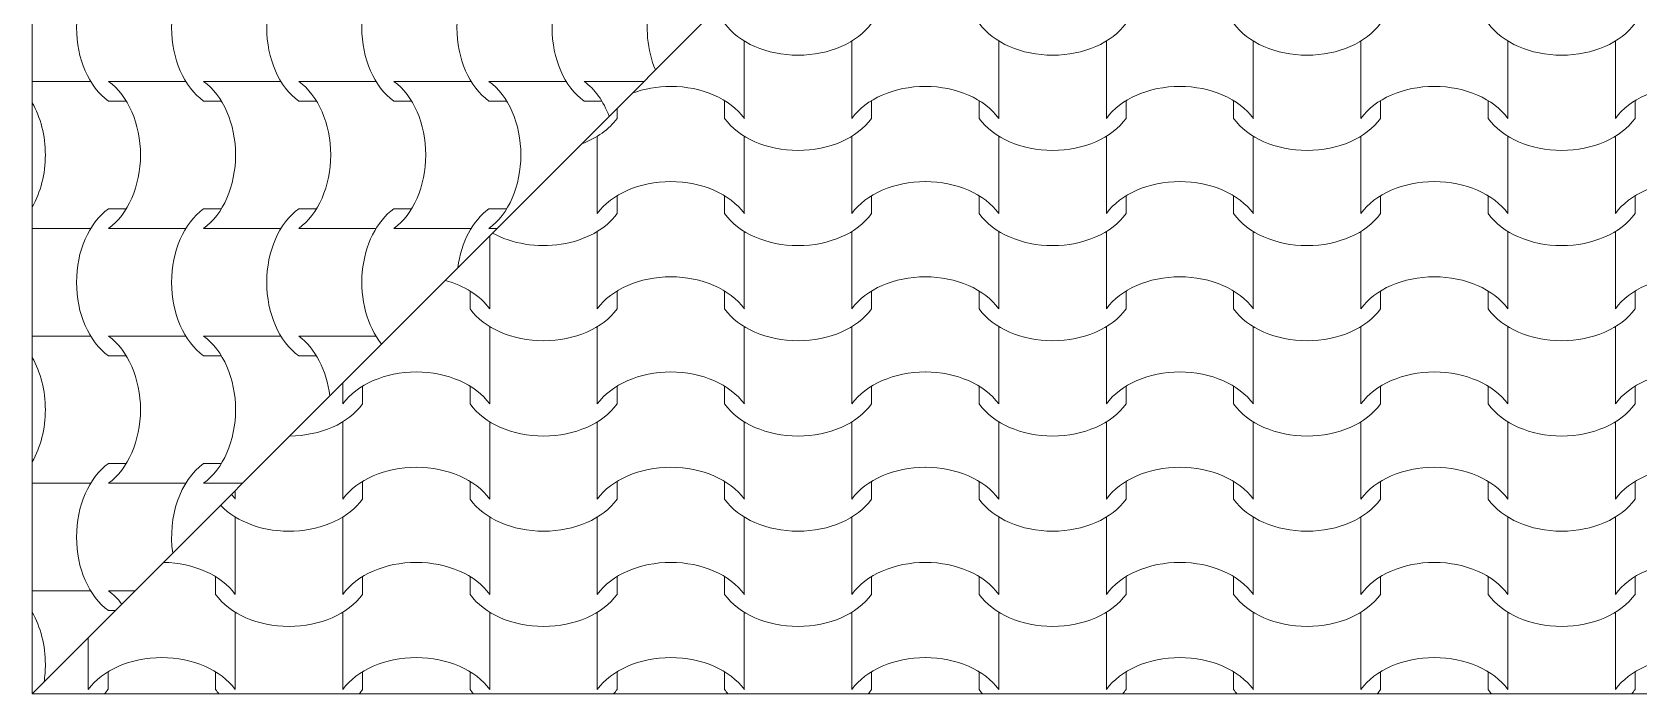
# Model space of a CAD drawing. Header units: millimetres. Extents: x -6000 to 12300, y -11438 to 14364.
# Drawn here: x 1200 to 2996, y -4561 to -3823 of the extents above; entities that cross this region are included whole.
import ezdxf

# ---------------------------------------------------------------- set-up
doc = ezdxf.new("R2010")
doc.units = ezdxf.units.MM
doc.header["$MEASUREMENT"] = 0
doc.layers.add('Shell - Roof', color=7, linetype='Continuous')
doc.layers.add('Shell - Roof_Pen_No__92', color=7, linetype='Continuous', lineweight=13, true_color=0xbf8080)

# ---------------------------------------------------------------- blocks, each defined once
blk = doc.blocks.new('*X3')
at = {"layer": 'Shell - Roof_Pen_No__92', "linetype": 'Continuous'}
for p, q in [((1996, -3832.6), (1996, -3875.7)), ((2116.2, -3832.6), (2116.2, -3875.7)), ((2280.4, -3832.6), (2280.4, -3875.7)), ((2400.7, -3832.6), (2400.7, -3875.7)), ((2564.9, -3832.6), (2564.9, -3875.7)), ((2685.2, -3832.6), (2685.2, -3875.7)), ((2849.4, -3832.6), (2849.4, -3875.7)), ((2969.6, -3832.6), (2969.6, -3875.7)), ((1996, -3875.7), (1996, -3918.8)), ((2116.2, -3875.7), (2116.2, -3918.8)), ((2280.4, -3875.7), (2280.4, -3918.8)), ((2400.7, -3875.7), (2400.7, -3918.8)), ((2564.9, -3875.7), (2564.9, -3918.8)), ((2685.2, -3875.7), (2685.2, -3918.8)), ((2849.4, -3875.7), (2849.4, -3918.8)), ((2969.6, -3875.7), (2969.6, -3918.8)), ((1853.7, -3907.7), (1853.7, -3918.8)), ((1974, -3899), (1974, -3918.8)), ((2138.2, -3899), (2138.2, -3918.8)), ((2258.4, -3899), (2258.4, -3918.8)), ((2422.7, -3899), (2422.7, -3918.8)), ((2542.9, -3899), (2542.9, -3918.8)), ((2707.2, -3899), (2707.2, -3918.8)), ((2827.4, -3899), (2827.4, -3918.8)), ((2991.6, -3899), (2991.6, -3918.8)), ((1831.7, -3938.9), (1831.7, -3982)), ((1996, -3938.9), (1996, -3982)), ((2116.2, -3938.9), (2116.2, -3982)), ((2280.4, -3938.9), (2280.4, -3982)), ((2400.7, -3938.9), (2400.7, -3982)), ((2564.9, -3938.9), (2564.9, -3982)), ((2685.2, -3938.9), (2685.2, -3982)), ((2849.4, -3938.9), (2849.4, -3982)), ((2969.6, -3938.9), (2969.6, -3982)), ((1831.7, -3982), (1831.7, -4025.1)), ((1996, -3982), (1996, -4025.1)), ((2116.2, -3982), (2116.2, -4025.1)), ((2280.4, -3982), (2280.4, -4025.1)), ((2400.7, -3982), (2400.7, -4025.1)), ((2564.9, -3982), (2564.9, -4025.1)), ((2685.2, -3982), (2685.2, -4025.1)), ((2849.4, -3982), (2849.4, -4025.1)), ((2969.6, -3982), (2969.6, -4025.1)), ((1853.7, -4005.3), (1853.7, -4025.1)), ((1974, -4005.3), (1974, -4025.1)), ((2138.2, -4005.3), (2138.2, -4025.1)), ((2258.4, -4005.3), (2258.4, -4025.1)), ((2422.7, -4005.3), (2422.7, -4025.1)), ((2542.9, -4005.3), (2542.9, -4025.1)), ((2707.2, -4005.3), (2707.2, -4025.1)), ((2827.4, -4005.3), (2827.4, -4025.1)), ((2991.6, -4005.3), (2991.6, -4025.1)), ((1711.5, -4049.9), (1711.5, -4088.3)), ((1831.7, -4045.2), (1831.7, -4088.3)), ((1996, -4045.2), (1996, -4088.3)), ((2116.2, -4045.2), (2116.2, -4088.3)), ((2280.4, -4045.2), (2280.4, -4088.3)), ((2400.7, -4045.2), (2400.7, -4088.3)), ((2564.9, -4045.2), (2564.9, -4088.3)), ((2685.2, -4045.2), (2685.2, -4088.3)), ((2849.4, -4045.2), (2849.4, -4088.3)), ((2969.6, -4045.2), (2969.6, -4088.3)), ((1711.5, -4088.3), (1711.5, -4131.4)), ((1831.7, -4088.3), (1831.7, -4131.4)), ((1996, -4088.3), (1996, -4131.4)), ((2116.2, -4088.3), (2116.2, -4131.4)), ((2280.4, -4088.3), (2280.4, -4131.4)), ((2400.7, -4088.3), (2400.7, -4131.4)), ((2564.9, -4088.3), (2564.9, -4131.4)), ((2685.2, -4088.3), (2685.2, -4131.4)), ((2849.4, -4088.3), (2849.4, -4131.4)), ((2969.6, -4088.3), (2969.6, -4131.4)), ((1689.5, -4111.6), (1689.5, -4131.4)), ((1853.7, -4111.6), (1853.7, -4131.4)), ((1974, -4111.6), (1974, -4131.4)), ((2138.2, -4111.6), (2138.2, -4131.4)), ((2258.4, -4111.6), (2258.4, -4131.4)), ((2422.7, -4111.6), (2422.7, -4131.4)), ((2542.9, -4111.6), (2542.9, -4131.4)), ((2707.2, -4111.6), (2707.2, -4131.4)), ((2827.4, -4111.6), (2827.4, -4131.4)), ((2991.6, -4111.6), (2991.6, -4131.4)), ((1711.5, -4151.5), (1711.5, -4194.6)), ((1831.7, -4151.5), (1831.7, -4194.6)), ((1996, -4151.5), (1996, -4194.6)), ((2116.2, -4151.5), (2116.2, -4194.6)), ((2280.4, -4151.5), (2280.4, -4194.6)), ((2400.7, -4151.5), (2400.7, -4194.6)), ((2564.9, -4151.5), (2564.9, -4194.6)), ((2685.2, -4151.5), (2685.2, -4194.6)), ((2849.4, -4151.5), (2849.4, -4194.6)), ((2969.6, -4151.5), (2969.6, -4194.6)), ((1711.5, -4194.6), (1711.5, -4237.7)), ((1831.7, -4194.6), (1831.7, -4237.7)), ((1996, -4194.6), (1996, -4237.7)), ((2116.2, -4194.6), (2116.2, -4237.7)), ((2280.4, -4194.6), (2280.4, -4237.7)), ((2400.7, -4194.6), (2400.7, -4237.7)), ((2564.9, -4194.6), (2564.9, -4237.7)), ((2685.2, -4194.6), (2685.2, -4237.7)), ((2849.4, -4194.6), (2849.4, -4237.7)), ((2969.6, -4194.6), (2969.6, -4237.7)), ((1547.2, -4214.1), (1547.2, -4237.7)), ((1569.2, -4217.9), (1569.2, -4237.7)), ((1689.5, -4217.9), (1689.5, -4237.7)), ((1853.7, -4217.9), (1853.7, -4237.7)), ((1974, -4217.9), (1974, -4237.7)), ((2138.2, -4217.9), (2138.2, -4237.7)), ((2258.4, -4217.9), (2258.4, -4237.7)), ((2422.7, -4217.9), (2422.7, -4237.7)), ((2542.9, -4217.9), (2542.9, -4237.7)), ((2707.2, -4217.9), (2707.2, -4237.7)), ((2827.4, -4217.9), (2827.4, -4237.7)), ((2991.6, -4217.9), (2991.6, -4237.7)), ((1547.2, -4257.8), (1547.2, -4300.9)), ((1711.5, -4257.8), (1711.5, -4300.9)), ((1831.7, -4257.8), (1831.7, -4300.9)), ((1996, -4257.8), (1996, -4300.9)), ((2116.2, -4257.8), (2116.2, -4300.9)), ((2280.4, -4257.8), (2280.4, -4300.9)), ((2400.7, -4257.8), (2400.7, -4300.9)), ((2564.9, -4257.8), (2564.9, -4300.9)), ((2685.2, -4257.8), (2685.2, -4300.9)), ((2849.4, -4257.8), (2849.4, -4300.9)), ((2969.6, -4257.8), (2969.6, -4300.9)), ((1547.2, -4300.9), (1547.2, -4344)), ((1711.5, -4300.9), (1711.5, -4344)), ((1831.7, -4300.9), (1831.7, -4344)), ((1996, -4300.9), (1996, -4344)), ((2116.2, -4300.9), (2116.2, -4344)), ((2280.4, -4300.9), (2280.4, -4344)), ((2400.7, -4300.9), (2400.7, -4344)), ((2564.9, -4300.9), (2564.9, -4344)), ((2685.2, -4300.9), (2685.2, -4344)), ((2849.4, -4300.9), (2849.4, -4344)), ((2969.6, -4300.9), (2969.6, -4344)), ((1569.2, -4324.2), (1569.2, -4344)), ((1689.5, -4324.2), (1689.5, -4344)), ((1853.7, -4324.2), (1853.7, -4344)), ((1974, -4324.2), (1974, -4344)), ((2138.2, -4324.2), (2138.2, -4344)), ((2258.4, -4324.2), (2258.4, -4344)), ((2422.7, -4324.2), (2422.7, -4344)), ((2542.9, -4324.2), (2542.9, -4344)), ((2707.2, -4324.2), (2707.2, -4344)), ((2827.4, -4324.2), (2827.4, -4344)), ((2991.6, -4324.2), (2991.6, -4344)), ((1427, -4334.4), (1427, -4344)), ((1427, -4364.1), (1427, -4407.2)), ((1547.2, -4364.1), (1547.2, -4407.2)), ((1711.5, -4364.1), (1711.5, -4407.2)), ((1831.7, -4364.1), (1831.7, -4407.2)), ((1996, -4364.1), (1996, -4407.2)), ((2116.2, -4364.1), (2116.2, -4407.2)), ((2280.4, -4364.1), (2280.4, -4407.2)), ((2400.7, -4364.1), (2400.7, -4407.2)), ((2564.9, -4364.1), (2564.9, -4407.2)), ((2685.2, -4364.1), (2685.2, -4407.2)), ((2849.4, -4364.1), (2849.4, -4407.2)), ((2969.6, -4364.1), (2969.6, -4407.2)), ((1427, -4407.2), (1427, -4450.3)), ((1547.2, -4407.2), (1547.2, -4450.3)), ((1711.5, -4407.2), (1711.5, -4450.3)), ((1831.7, -4407.2), (1831.7, -4450.3)), ((1996, -4407.2), (1996, -4450.3)), ((2116.2, -4407.2), (2116.2, -4450.3)), ((2280.4, -4407.2), (2280.4, -4450.3)), ((2400.7, -4407.2), (2400.7, -4450.3)), ((2564.9, -4407.2), (2564.9, -4450.3)), ((2685.2, -4407.2), (2685.2, -4450.3)), ((2849.4, -4407.2), (2849.4, -4450.3)), ((2969.6, -4407.2), (2969.6, -4450.3)), ((1405, -4430.5), (1405, -4450.3)), ((1569.2, -4430.5), (1569.2, -4450.3)), ((1689.5, -4430.5), (1689.5, -4450.3)), ((1853.7, -4430.5), (1853.7, -4450.3)), ((1974, -4430.5), (1974, -4450.3)), ((2138.2, -4430.5), (2138.2, -4450.3)), ((2258.4, -4430.5), (2258.4, -4450.3)), ((2422.7, -4430.5), (2422.7, -4450.3)), ((2542.9, -4430.5), (2542.9, -4450.3)), ((2707.2, -4430.5), (2707.2, -4450.3)), ((2827.4, -4430.5), (2827.4, -4450.3)), ((2991.6, -4430.5), (2991.6, -4450.3)), ((1427, -4470.4), (1427, -4513.5)), ((1547.2, -4470.4), (1547.2, -4513.5)), ((1711.5, -4470.4), (1711.5, -4513.5)), ((1831.7, -4470.4), (1831.7, -4513.5)), ((1996, -4470.4), (1996, -4513.5)), ((2116.2, -4470.4), (2116.2, -4513.5)), ((2280.4, -4470.4), (2280.4, -4513.5)), ((2400.7, -4470.4), (2400.7, -4513.5)), ((2564.9, -4470.4), (2564.9, -4513.5)), ((2685.2, -4470.4), (2685.2, -4513.5)), ((2849.4, -4470.4), (2849.4, -4513.5)), ((2969.6, -4470.4), (2969.6, -4513.5)), ((1262.8, -4498.6), (1262.8, -4513.5)), ((1262.8, -4513.5), (1262.8, -4556.6)), ((1427, -4513.5), (1427, -4556.6)), ((1547.2, -4513.5), (1547.2, -4556.6)), ((1711.5, -4513.5), (1711.5, -4556.6)), ((1831.7, -4513.5), (1831.7, -4556.6)), ((1996, -4513.5), (1996, -4556.6)), ((2116.2, -4513.5), (2116.2, -4556.6)), ((2280.4, -4513.5), (2280.4, -4556.6)), ((2400.7, -4513.5), (2400.7, -4556.6)), ((2564.9, -4513.5), (2564.9, -4556.6)), ((2685.2, -4513.5), (2685.2, -4556.6)), ((2849.4, -4513.5), (2849.4, -4556.6)), ((2969.6, -4513.5), (2969.6, -4556.6)), ((1284.8, -4536.8), (1284.8, -4556.6)), ((1405, -4536.8), (1405, -4556.6)), ((1569.2, -4536.8), (1569.2, -4556.6)), ((1689.5, -4536.8), (1689.5, -4556.6)), ((1853.7, -4536.8), (1853.7, -4556.6)), ((1974, -4536.8), (1974, -4556.6)), ((2138.2, -4536.8), (2138.2, -4556.6)), ((2258.4, -4536.8), (2258.4, -4556.6)), ((2422.7, -4536.8), (2422.7, -4556.6)), ((2542.9, -4536.8), (2542.9, -4556.6)), ((2707.2, -4536.8), (2707.2, -4556.6)), ((2827.4, -4536.8), (2827.4, -4556.6)), ((2991.6, -4536.8), (2991.6, -4556.6))]:
    blk.add_line(p, q, dxfattribs=at)
for centre, major_axis, start_param, end_param in [((2056.1, -3783.3), (91.9, 0), 3.607672, 5.817106), ((2340.6, -3783.3), (91.9, 0), 3.607672, 5.817106), ((2625, -3783.3), (91.9, 0), 3.607672, 5.817106), ((2909.5, -3783.3), (91.9, 0), 3.607672, 5.817106), ((1914.1, -3948.5), (92.5, 0), 1.573772, 2.061105), ((1913.6, -3948.5), (92.5, 0), 0.471039, 1.56782), ((2198.6, -3948.5), (92.5, 0), 1.573772, 2.670554), ((2198, -3948.5), (92.5, 0), 0.471039, 1.56782), ((2483.1, -3948.5), (92.5, 0), 1.573772, 2.670554), ((2482.5, -3948.5), (92.5, 0), 0.471039, 1.56782), ((2767.6, -3948.5), (92.5, 0), 1.573772, 2.670554), ((2767, -3948.5), (92.5, 0), 0.471039, 1.56782), ((3052, -3948.5), (92.5, 0), 1.573772, 2.670554), ((1771.6, -3889.6), (91.9, 0), 5.193701, 5.817106), ((2056.1, -3889.6), (91.9, 0), 3.607672, 5.817106), ((2340.6, -3889.6), (91.9, 0), 3.607672, 5.817106), ((2625, -3889.6), (91.9, 0), 3.607672, 5.817106), ((2909.5, -3889.6), (91.9, 0), 3.607672, 5.817106), ((1914.1, -4054.8), (92.5, 0), 1.573772, 2.670554), ((1913.6, -4054.8), (92.5, 0), 0.471039, 1.56782), ((2198.6, -4054.8), (92.5, 0), 1.573772, 2.670554), ((2198, -4054.8), (92.5, 0), 0.471039, 1.56782), ((2483.1, -4054.8), (92.5, 0), 1.573772, 2.670554), ((2482.5, -4054.8), (92.5, 0), 0.471039, 1.56782), ((2767.6, -4054.8), (92.5, 0), 1.573772, 2.670554), ((2767, -4054.8), (92.5, 0), 0.471039, 1.56782), ((3052, -4054.8), (92.5, 0), 1.573772, 2.670554), ((1771.6, -3995.9), (91.9, 0), 4.042445, 5.817106), ((2056.1, -3995.9), (91.9, 0), 3.607672, 5.817106), ((2340.6, -3995.9), (91.9, 0), 3.607672, 5.817106), ((2625, -3995.9), (91.9, 0), 3.607672, 5.817106), ((2909.5, -3995.9), (91.9, 0), 3.607672, 5.817106), ((1629.1, -4161.1), (92.5, 0), 0.471039, 1.212457), ((1914.1, -4161.1), (92.5, 0), 1.573772, 2.670554), ((1913.6, -4161.1), (92.5, 0), 0.471039, 1.56782), ((2198.6, -4161.1), (92.5, 0), 1.573772, 2.670554), ((2198, -4161.1), (92.5, 0), 0.471039, 1.56782), ((2483.1, -4161.1), (92.5, 0), 1.573772, 2.670554), ((2482.5, -4161.1), (92.5, 0), 0.471039, 1.56782), ((2767.6, -4161.1), (92.5, 0), 1.573772, 2.670554), ((2767, -4161.1), (92.5, 0), 0.471039, 1.56782), ((3052, -4161.1), (92.5, 0), 1.573772, 2.670554), ((1771.6, -4102.2), (91.9, 0), 3.607672, 5.817106), ((2056.1, -4102.2), (91.9, 0), 3.607672, 5.817106), ((2340.6, -4102.2), (91.9, 0), 3.607672, 5.817106), ((2625, -4102.2), (91.9, 0), 3.607672, 5.817106), ((2909.5, -4102.2), (91.9, 0), 3.607672, 5.817106), ((1629.6, -4267.4), (92.5, 0), 1.573772, 2.670554), ((1629.1, -4267.4), (92.5, 0), 0.471039, 1.56782), ((1914.1, -4267.4), (92.5, 0), 1.573772, 2.670554), ((1913.6, -4267.4), (92.5, 0), 0.471039, 1.56782), ((2198.6, -4267.4), (92.5, 0), 1.573772, 2.670554), ((2198, -4267.4), (92.5, 0), 0.471039, 1.56782), ((2483.1, -4267.4), (92.5, 0), 1.573772, 2.670554), ((2482.5, -4267.4), (92.5, 0), 0.471039, 1.56782), ((2767.6, -4267.4), (92.5, 0), 1.573772, 2.670554), ((2767, -4267.4), (92.5, 0), 0.471039, 1.56782), ((3052, -4267.4), (92.5, 0), 1.573772, 2.670554), ((1487.1, -4208.5), (91.9, 0), 4.720474, 5.817106), ((1771.6, -4208.5), (91.9, 0), 3.607672, 5.817106), ((2056.1, -4208.5), (91.9, 0), 3.607672, 5.817106), ((2340.6, -4208.5), (91.9, 0), 3.607672, 5.817106), ((2625, -4208.5), (91.9, 0), 3.607672, 5.817106), ((2909.5, -4208.5), (91.9, 0), 3.607672, 5.817106), ((1629.6, -4373.7), (92.5, 0), 1.573772, 2.670554), ((1629.1, -4373.7), (92.5, 0), 0.471039, 1.56782), ((1914.1, -4373.7), (92.5, 0), 1.573772, 2.670554), ((1913.6, -4373.7), (92.5, 0), 0.471039, 1.56782), ((2198.6, -4373.7), (92.5, 0), 1.573772, 2.670554), ((2198, -4373.7), (92.5, 0), 0.471039, 1.56782), ((2483.1, -4373.7), (92.5, 0), 1.573772, 2.670554), ((2482.5, -4373.7), (92.5, 0), 0.471039, 1.56782), ((2767.6, -4373.7), (92.5, 0), 1.573772, 2.670554), ((2767, -4373.7), (92.5, 0), 0.471039, 1.56782), ((3052, -4373.7), (92.5, 0), 1.573772, 2.670554), ((1487.1, -4314.8), (91.9, 0), 3.728371, 5.817106), ((1344.6, -4373.7), (92.5, 0), 0.471039, 0.565167), ((1771.6, -4314.8), (91.9, 0), 3.607672, 5.817106), ((2056.1, -4314.8), (91.9, 0), 3.607672, 5.817106), ((2340.6, -4314.8), (91.9, 0), 3.607672, 5.817106), ((2625, -4314.8), (91.9, 0), 3.607672, 5.817106), ((2909.5, -4314.8), (91.9, 0), 3.607672, 5.817106), ((1344.6, -4480), (92.5, 0), 0.471039, 1.547706), ((1629.6, -4480), (92.5, 0), 1.573772, 2.670554), ((1629.1, -4480), (92.5, 0), 0.471039, 1.56782), ((1914.1, -4480), (92.5, 0), 1.573772, 2.670554), ((1913.6, -4480), (92.5, 0), 0.471039, 1.56782), ((2198.6, -4480), (92.5, 0), 1.573772, 2.670554), ((2198, -4480), (92.5, 0), 0.471039, 1.56782), ((2483.1, -4480), (92.5, 0), 1.573772, 2.670554), ((2482.5, -4480), (92.5, 0), 0.471039, 1.56782), ((2767.6, -4480), (92.5, 0), 1.573772, 2.670554), ((2767, -4480), (92.5, 0), 0.471039, 1.56782), ((3052, -4480), (92.5, 0), 1.573772, 2.670554), ((1487.1, -4421.1), (91.9, 0), 3.607672, 5.817106), ((1771.6, -4421.1), (91.9, 0), 3.607672, 5.817106), ((2056.1, -4421.1), (91.9, 0), 3.607672, 5.817106), ((2340.6, -4421.1), (91.9, 0), 3.607672, 5.817106), ((2625, -4421.1), (91.9, 0), 3.607672, 5.817106), ((2909.5, -4421.1), (91.9, 0), 3.607672, 5.817106), ((1345.2, -4586.3), (92.5, 0), 1.573772, 2.670554), ((1344.6, -4586.3), (92.5, 0), 0.471039, 1.56782), ((1629.6, -4586.3), (92.5, 0), 1.573772, 2.670554), ((1629.1, -4586.3), (92.5, 0), 0.471039, 1.56782), ((1914.1, -4586.3), (92.5, 0), 1.573772, 2.670554), ((1913.6, -4586.3), (92.5, 0), 0.471039, 1.56782), ((2198.6, -4586.3), (92.5, 0), 1.573772, 2.670554), ((2198, -4586.3), (92.5, 0), 0.471039, 1.56782), ((2483.1, -4586.3), (92.5, 0), 1.573772, 2.670554), ((2482.5, -4586.3), (92.5, 0), 0.471039, 1.56782), ((2767.6, -4586.3), (92.5, 0), 1.573772, 2.670554), ((2767, -4586.3), (92.5, 0), 0.471039, 1.56782), ((3052, -4586.3), (92.5, 0), 1.573772, 2.670554), ((1202.6, -4527.4), (91.9, 0), 5.733607, 5.817106), ((1487.1, -4527.4), (91.9, 0), 3.607672, 3.691171), ((1487.1, -4527.4), (91.9, 0), 5.733607, 5.817106), ((1771.6, -4527.4), (91.9, 0), 3.607672, 3.691171), ((1771.6, -4527.4), (91.9, 0), 5.733607, 5.817106), ((2056.1, -4527.4), (91.9, 0), 3.607672, 3.691171), ((2056.1, -4527.4), (91.9, 0), 5.733607, 5.817106), ((2340.6, -4527.4), (91.9, 0), 3.607672, 3.691171), ((2340.6, -4527.4), (91.9, 0), 5.733607, 5.817106), ((2625, -4527.4), (91.9, 0), 3.607672, 3.691171), ((2625, -4527.4), (91.9, 0), 5.733607, 5.817106), ((2909.5, -4527.4), (91.9, 0), 3.607672, 3.691171), ((2909.5, -4527.4), (91.9, 0), 5.733607, 5.817106)]:
    blk.add_ellipse(centre, major_axis=major_axis, ratio=0.707107, start_param=start_param, end_param=end_param, dxfattribs=at)
blk = doc.blocks.new('*X4')
at = {"layer": 'Shell - Roof_Pen_No__92', "linetype": 'Continuous'}
for p, q in [((1222.2, -3877.5), (1200, -3877.5)), ((1265.3, -3877.5), (1222.2, -3877.5)), ((1328.5, -3877.5), (1285.4, -3877.5)), ((1371.6, -3877.5), (1328.5, -3877.5)), ((1434.8, -3877.5), (1391.7, -3877.5)), ((1477.9, -3877.5), (1434.8, -3877.5)), ((1541.1, -3877.5), (1498, -3877.5)), ((1584.2, -3877.5), (1541.1, -3877.5)), ((1647.4, -3877.5), (1604.3, -3877.5)), ((1690.5, -3877.5), (1647.4, -3877.5)), ((1753.7, -3877.5), (1710.6, -3877.5)), ((1796.8, -3877.5), (1753.7, -3877.5)), ((1860, -3877.5), (1816.9, -3877.5)), ((1883.9, -3877.5), (1860, -3877.5)), ((1305.2, -3899.5), (1285.4, -3899.5)), ((1411.5, -3899.5), (1391.7, -3899.5)), ((1517.8, -3899.5), (1498, -3899.5)), ((1624.1, -3899.5), (1604.3, -3899.5)), ((1730.4, -3899.5), (1710.6, -3899.5)), ((1836.7, -3899.5), (1816.9, -3899.5)), ((1305.2, -4019.7), (1285.4, -4019.7)), ((1411.5, -4019.7), (1391.7, -4019.7)), ((1517.8, -4019.7), (1498, -4019.7)), ((1624.1, -4019.7), (1604.3, -4019.7)), ((1730.4, -4019.7), (1710.6, -4019.7)), ((1222.2, -4041.7), (1200, -4041.7)), ((1265.3, -4041.7), (1222.2, -4041.7)), ((1328.5, -4041.7), (1285.4, -4041.7)), ((1371.6, -4041.7), (1328.5, -4041.7)), ((1434.8, -4041.7), (1391.7, -4041.7)), ((1477.9, -4041.7), (1434.8, -4041.7)), ((1541.1, -4041.7), (1498, -4041.7)), ((1584.2, -4041.7), (1541.1, -4041.7)), ((1647.4, -4041.7), (1604.3, -4041.7)), ((1690.5, -4041.7), (1647.4, -4041.7)), ((1719.6, -4041.7), (1710.6, -4041.7)), ((1222.2, -4162), (1200, -4162)), ((1265.3, -4162), (1222.2, -4162)), ((1328.5, -4162), (1285.4, -4162)), ((1371.6, -4162), (1328.5, -4162)), ((1434.8, -4162), (1391.7, -4162)), ((1477.9, -4162), (1434.8, -4162)), ((1541.1, -4162), (1498, -4162)), ((1584.2, -4162), (1541.1, -4162)), ((1305.2, -4184), (1285.4, -4184)), ((1411.5, -4184), (1391.7, -4184)), ((1517.8, -4184), (1498, -4184)), ((1305.2, -4304.2), (1285.4, -4304.2)), ((1411.5, -4304.2), (1391.7, -4304.2)), ((1222.2, -4326.2), (1200, -4326.2)), ((1265.3, -4326.2), (1222.2, -4326.2)), ((1328.5, -4326.2), (1285.4, -4326.2)), ((1371.6, -4326.2), (1328.5, -4326.2)), ((1434.8, -4326.2), (1391.7, -4326.2)), ((1435.2, -4326.2), (1434.8, -4326.2)), ((1222.2, -4446.5), (1200, -4446.5)), ((1265.3, -4446.5), (1222.2, -4446.5)), ((1314.9, -4446.5), (1285.4, -4446.5)), ((1292.9, -4468.5), (1285.4, -4468.5))]:
    blk.add_line(p, q, dxfattribs=at)
for centre, major_axis, start_param, end_param in [((1314.6, -3817.4), (0, 91.9), 0.466079, 2.675513), ((1420.9, -3817.4), (0, 91.9), 0.466079, 2.675513), ((1527.2, -3817.4), (0, 91.9), 0.466079, 2.675513), ((1633.5, -3817.4), (0, 91.9), 0.466079, 2.675513), ((1739.8, -3817.4), (0, 91.9), 0.466079, 2.675513), ((1846.1, -3817.4), (0, 91.9), 0.466079, 2.675513), ((1952.4, -3817.4), (0, 91.9), 0.466079, 2.111292), ((1255.7, -3959.9), (0, 92.5), 4.715365, 5.812147), ((1362, -3959.9), (0, 92.5), 4.715365, 5.812147), ((1468.3, -3959.9), (0, 92.5), 4.715365, 5.812147), ((1574.6, -3959.9), (0, 92.5), 4.715365, 5.812147), ((1680.9, -3959.9), (0, 92.5), 4.715365, 5.812147), ((1787.2, -3959.9), (0, 92.5), 5.201815, 5.812147), ((1149.4, -3959.9), (0, 92.5), 4.715365, 5.398837), ((1149.4, -3959.3), (0, 92.5), 4.025941, 4.709413), ((1255.7, -3959.3), (0, 92.5), 3.612631, 4.709413), ((1362, -3959.3), (0, 92.5), 3.612631, 4.709413), ((1468.3, -3959.3), (0, 92.5), 3.612631, 4.709413), ((1574.6, -3959.3), (0, 92.5), 3.612631, 4.709413), ((1680.9, -3959.3), (0, 92.5), 3.612631, 4.709413), ((1314.6, -4101.9), (0, 91.9), 0.466079, 2.675513), ((1420.9, -4101.9), (0, 91.9), 0.466079, 2.675513), ((1527.2, -4101.9), (0, 91.9), 0.466079, 2.675513), ((1633.5, -4101.9), (0, 91.9), 0.466079, 2.41928), ((1739.8, -4101.9), (0, 91.9), 0.466079, 1.392105), ((1255.7, -4244.4), (0, 92.5), 4.715365, 5.812147), ((1362, -4244.4), (0, 92.5), 4.715365, 5.812147), ((1468.3, -4244.4), (0, 92.5), 4.883653, 5.812147), ((1149.4, -4244.4), (0, 92.5), 4.715365, 5.398837), ((1149.4, -4243.8), (0, 92.5), 4.025941, 4.709413), ((1255.7, -4243.8), (0, 92.5), 3.612631, 4.709413), ((1362, -4243.8), (0, 92.5), 3.612631, 4.709413), ((1314.6, -4386.3), (0, 91.9), 0.466079, 2.675513), ((1420.9, -4386.3), (0, 91.9), 0.466079, 1.766596), ((1255.7, -4528.9), (0, 92.5), 5.534223, 5.812147), ((1149.4, -4528.9), (0, 92.5), 4.715365, 5.398837), ((1149.4, -4528.3), (0, 92.5), 4.49682, 4.709413)]:
    blk.add_ellipse(centre, major_axis=major_axis, ratio=0.707107, start_param=start_param, end_param=end_param, dxfattribs=at)
blk = doc.blocks.new('Roof_1_5', base_point=(1200, -4561.4))
at = {"layer": 'Shell - Roof_Pen_No__92', "linetype": 'Continuous', "flags": 128}
for points in [[(1200, -4561.4), (1200, 4038.6)], [(2575.7, -3185.6), (1200, -4561.4)], [(12300, -4561.4), (1200, -4561.4)]]:
    blk.add_lwpolyline(points, dxfattribs=at)
at = {"layer": 'Shell - Roof', "color": 23, "linetype": 'Continuous', "lineweight": 13, "true_color": 0xbf8080}
for name in ['*X4', '*X3']:
    blk.add_blockref(name, (0, 0), dxfattribs=at)

msp = doc.modelspace()

# ---------------------------------------------------------------- block references
at = {"layer": 'Shell - Roof', "color": 23, "linetype": 'Continuous', "lineweight": 13, "true_color": 0xbf8080}
msp.add_blockref('Roof_1_5', (1200, -4561.4), dxfattribs=at)

doc.saveas('drawing.dxf')
